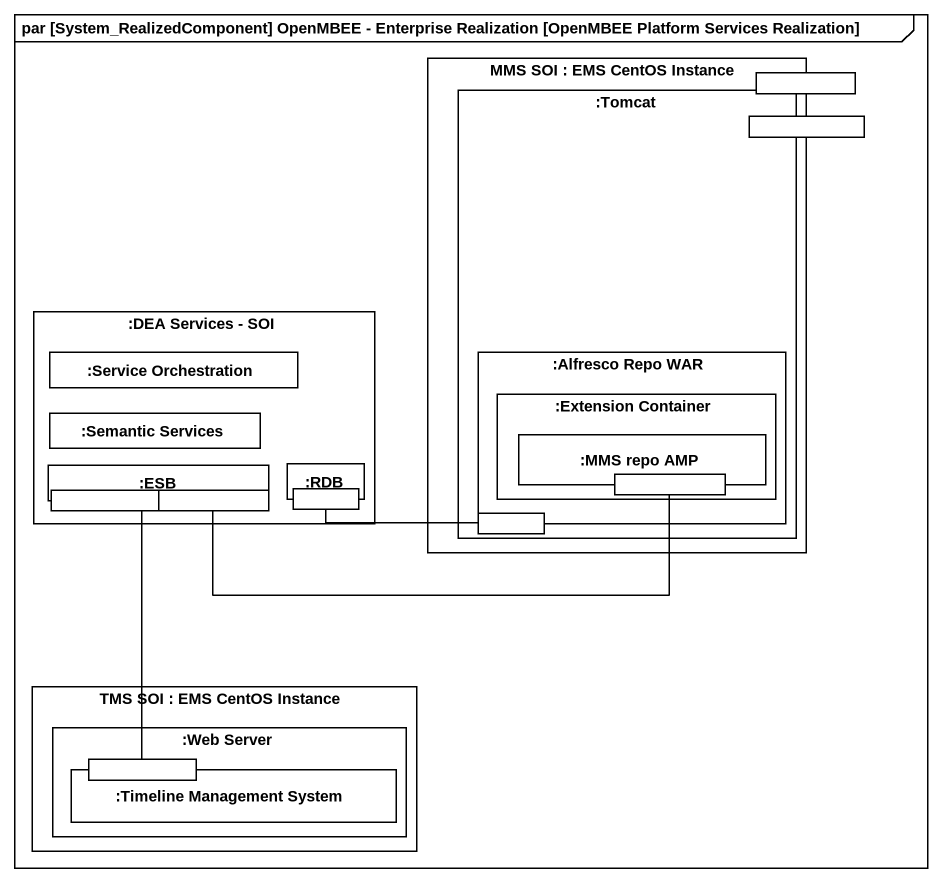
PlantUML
@startuml
mainframe par [System_RealizedComponent] OpenMBEE - Enterprise Realization [OpenMBEE Platform Services Realization]
rectangle "MMS SOI : EMS CentOS Instance" as MMS_SOI {
  rectangle ":Tomcat" as Tomcat {
    rectangle ":Alfresco Repo WAR" as Alfresco_Repo_WAR {
      rectangle ":Extension Container" as Extension_Container {
        rectangle ":MMS repo AMP" as MMS_repo_AMP {
          port " " as port6
        }
      }
      port " " as port7
    }
  }
  port " " as port1
  port " " as port2
}
rectangle ":DEA Services - SOI" as DEA_Services_SOI {
  rectangle ":Service Orchestration" as Service_Orchestration
  rectangle ":Semantic Services" as Semantic_Services
  rectangle ":ESB" as ESB {
    port " " as port3
    port " " as port4
  }
  rectangle ":RDB" as RDB {
    port " " as port5
  }
}
rectangle "TMS SOI : EMS CentOS Instance" as TMS_SOI {
  rectangle ":Web Server" as Web_Server {
    rectangle ":Timeline Management System" as Timeline_Management_System {
      port " " as port8
    }
  }
}
port3 -- port8
port4 -right- port6
port7 -left- port5
@enduml
